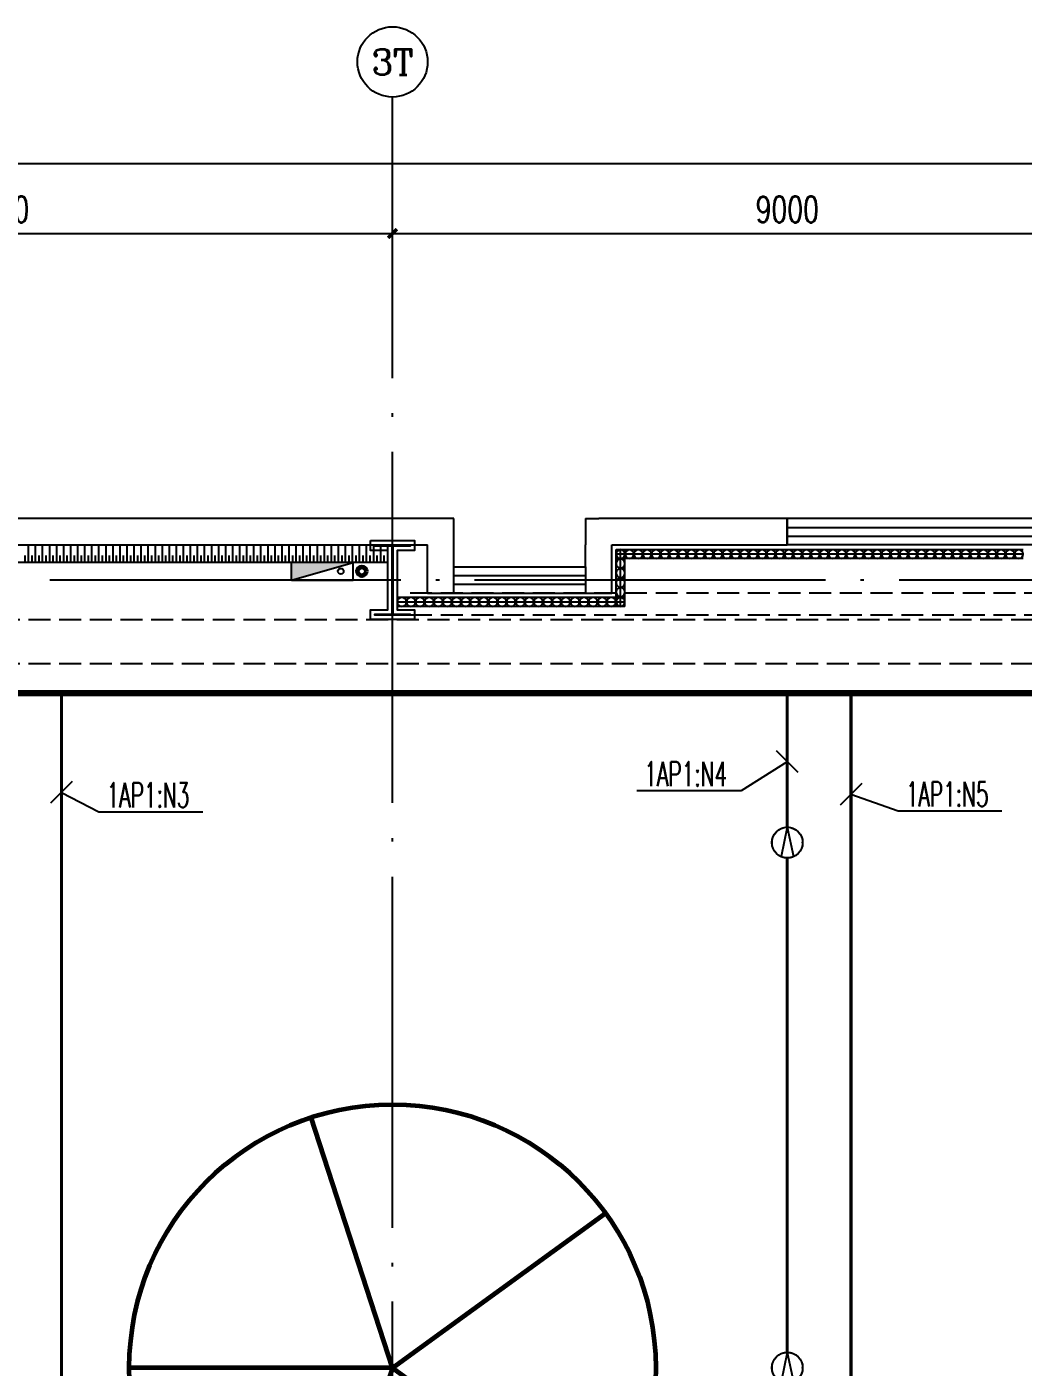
# Model space of a CAD drawing. Extents: x -1396510 to 1250330, y -1892470 to 1623980.
# Drawn here: x 44757 to 56115, y -1297043 to -1281770 of the extents above; entities that cross this region are included whole.
import ezdxf
from ezdxf.enums import TextEntityAlignment as Align

# ---------------------------------------------------------------- set-up
doc = ezdxf.new("R2010")
doc.units = 0
doc.header["$LTSCALE"] = 1000
doc.header["$MEASUREMENT"] = 0
doc.linetypes.add('DASH', pattern=[0.35, 0.25, -0.1])
doc.linetypes.add('DOTE', pattern=[2.42, 2, -0.2, 0.02, -0.2])
doc.layers.get('Defpoints').update_dxf_attribs({"color": 210})
for name, color, linetype in [('99平面图例外参$0$A-HATCH-2', 251, 'Continuous'), ('A-AXIS-D', 1, 'Continuous'), ('A-AXIS-DOTE', 14, 'DOTE'), ('A-HATCH-2', 251, 'Continuous'), ('A-HRAIL', 173, 'Continuous'), ('A-LIN-V', 9, 'Continuous'), ('A-SFCE', 30, 'Continuous'), ('A-WINDOW', 140, 'Continuous'), ('AS-COLN', 6, 'Continuous'), ('AS-WALL', 40, 'Continuous'), ('DIM-照明', 3, 'Continuous'), ('EQUIP-照明', 3, 'Continuous'), ('SB_ZF消火栓', 10, 'Continuous'), ('SB_ZF消火栓M', 10, 'Continuous'), ('WIRE-照明', 1, 'Continuous'), ('建-窗', 4, 'Continuous')]:
    doc.layers.add(name, color=color, linetype=linetype)
doc.layers.add('A-云线2', color=3, linetype='Continuous', plot=False)
doc.layers.add('LG-ZF消防', color=1, linetype='Continuous', lineweight=60)
doc.styles.add('_TCH_AXIS', font='COMPLEX', dxfattribs={"bigfont": 'GBCBIG'})
doc.styles.add('_TCH_DIM_T3', font='SIMPLEX', dxfattribs={"width": 0.705882, "bigfont": 'GBCBIG'})
doc.styles.add('_TEL_DIM', font='SIMPLEX', dxfattribs={"width": 0.8, "height": 3.5, "bigfont": 'HZTXT'})
doc.dimstyles.new('_TCH_ARCH&&100', dxfattribs={"dimtxt": 297.5, "dimasz": 100, "dimexe": 100, "dimexo": 100, "dimgap": 126.25, "dimtad": 1, "dimdec": 0, "dimzin": 0, "dimdsep": 46, "dimtxsty": '_TCH_DIM_T3', "dimblk": 'ARCHTICK', "dimcen": 0.09, "dimclrt": 7, "dimazin": 2, "dimtfac": 1, "dimtdec": 0, "dimtix": 1, "dimtmove": 2, "dimatfit": 3, "dimfxl": 0, "dimtolj": 1, "dimtzin": 0, "dimarcsym": 0})

# ---------------------------------------------------------------- blocks, each defined once
blk = doc.blocks.new('4324324')
at = {"layer": 'A-HATCH-2', "color": 8, "linetype": 'DASH'}
for p, q in [((-294754, 620270), (-135554, 620270)), ((-294754, 619770), (-135554, 619770))]:
    blk.add_line(p, q, dxfattribs=at)
blk = doc.blocks.new('w4324324')
at = {"layer": 'A-HATCH-2', "color": 0, "lineweight": 60}
for q in [(-1694760, 686605), (-1697614, 684532), (-1691907, 684532), (-1696524, 681178), (-1692997, 681178)]:
    blk.add_line((-1694760, 683605), q, dxfattribs=at)
blk.add_circle((-1694760, 683605), 3000, dxfattribs=at)
blk = doc.blocks.new('342343')
at = {"layer": 'A-LIN-V', "color": 8}
blk.add_blockref('w4324324', (1084560, 81556), dxfattribs=at)
blk = doc.blocks.new('w42343243')
at = {"layer": 'A-HATCH-2', "color": 8}
blk.add_lwpolyline([(-165104, 621070), (-164604, 621070), (-164604, 620958), (-164800, 620958), (-164800, 620282), (-164604, 620282), (-164604, 620170), (-165104, 620170), (-165104, 620282), (-164908, 620282), (-164908, 620958), (-165104, 620958)], close=True, dxfattribs=at)
at = {"layer": 'AS-COLN', "color": 3}
blk.add_lwpolyline([(-165054, 621020), (-164654, 621020), (-164654, 621008), (-164850, 621008), (-164850, 620232), (-164654, 620232), (-164654, 620220), (-165054, 620220), (-165054, 620232), (-164858, 620232), (-164858, 621008), (-165054, 621008)], close=True, dxfattribs=at)
blk = doc.blocks.new('42343')
at = {"layer": 'A-WINDOW'}
blk.add_blockref('w42343243', (-117000, 100), dxfattribs=at)
blk = doc.blocks.new('A$C5D961328')
at = {"layer": 'SB_ZF消火栓'}
blk.add_hatch(color=256, dxfattribs=at).paths.add_polyline_path([(0, 40), (700, 40), (700, 240)])
for p, q in [((700, 240), (0, 240)), ((0, 240), (0, 40)), ((700, 240), (0, 40)), ((700, 240), (700, 40)), ((0, 40), (700, 40))]:
    blk.add_line(p, q, dxfattribs=at)
at = {"layer": 'SB_ZF消火栓', "color": 1}
blk.add_circle((140, 140), 32.5, dxfattribs=at)
blk = doc.blocks.new('we42342343234')
at = {"layer": 'LG-ZF消防'}
blk.add_circle((-282204, 620820), 50, dxfattribs=at)
at = {"layer": 'SB_ZF消火栓M', "rotation": 180}
blk.add_blockref('A$C5D961328', (-282304, 620960), dxfattribs=at)
blk = doc.blocks.new('_ArchTick')
at = {"color": 0, "linetype": 'ByBlock', "const_width": 0.4}
blk.add_lwpolyline([(-0.5, -0.5), (0.5, 0.5)], dxfattribs=at)
blk = doc.blocks.new('*D5836')
at = {"layer": 'A-AXIS-D', "color": 0, "lineweight": -2, "transparency": 16777216}
for p, q in [((22000, 3190), (22000, 4048)), ((31000, 3190), (31000, 4048)), ((22000, 3948), (31000, 3948))]:
    blk.add_line(p, q, dxfattribs=at)
at = {"layer": 'Defpoints', "color": 0, "transparency": 16777216}
for p in [(31000, 3948), (22000, 3090), (31000, 3090)]:
    blk.add_point(p, dxfattribs=at)
at = {"layer": 'A-AXIS-D', "color": 0, "lineweight": -2, "transparency": 16777216, "xscale": 100, "yscale": 100, "zscale": 100, "rotation": 180}
blk.add_blockref('_ArchTick', (22000, 3948), dxfattribs=at)
at = {"layer": 'A-AXIS-D', "color": 0, "lineweight": -2, "transparency": 16777216, "xscale": 100, "yscale": 100, "zscale": 100}
blk.add_blockref('_ArchTick', (31000, 3948), dxfattribs=at)
at = {"layer": 'A-AXIS-D', "color": 7, "transparency": 16777216, "insert": (26500, 4223), "char_height": 297.5, "attachment_point": 5, "style": '_TCH_DIM_T3'}
blk.add_mtext('\\A1;9000', dxfattribs=at)
blk = doc.blocks.new('*D5837')
at = {"layer": 'A-AXIS-D', "color": 0, "lineweight": -2, "transparency": 16777216}
for p, q in [((31000, 3190), (31000, 4048)), ((40000, 3190), (40000, 4048)), ((31000, 3948), (40000, 3948))]:
    blk.add_line(p, q, dxfattribs=at)
at = {"layer": 'Defpoints', "color": 0, "transparency": 16777216}
for p in [(40000, 3948), (31000, 3090), (40000, 3090)]:
    blk.add_point(p, dxfattribs=at)
at = {"layer": 'A-AXIS-D', "color": 0, "lineweight": -2, "transparency": 16777216, "xscale": 100, "yscale": 100, "zscale": 100, "rotation": 180}
blk.add_blockref('_ArchTick', (31000, 3948), dxfattribs=at)
at = {"layer": 'A-AXIS-D', "color": 0, "lineweight": -2, "transparency": 16777216, "xscale": 100, "yscale": 100, "zscale": 100}
blk.add_blockref('_ArchTick', (40000, 3948), dxfattribs=at)
at = {"layer": 'A-AXIS-D', "color": 7, "transparency": 16777216, "insert": (35500, 4223), "char_height": 297.5, "attachment_point": 5, "style": '_TCH_DIM_T3'}
blk.add_mtext('\\A1;9000', dxfattribs=at)
blk = doc.blocks.new('*D5855')
at = {"layer": 'A-AXIS-D', "color": 0, "lineweight": -2, "transparency": 16777216}
for p, q in [((-900, 3290), (-900, 4848)), ((-900, 4748), (184800, 4748)), ((184800, 3290), (184800, 4848))]:
    blk.add_line(p, q, dxfattribs=at)
at = {"layer": 'Defpoints', "color": 0, "transparency": 16777216}
for p in [(184800, 4748), (-900, 3190), (184800, 3190)]:
    blk.add_point(p, dxfattribs=at)
at = {"layer": 'A-AXIS-D', "color": 0, "lineweight": -2, "transparency": 16777216, "xscale": 100, "yscale": 100, "zscale": 100, "rotation": 180}
blk.add_blockref('_ArchTick', (-900, 4748), dxfattribs=at)
at = {"layer": 'A-AXIS-D', "color": 0, "lineweight": -2, "transparency": 16777216, "xscale": 100, "yscale": 100, "zscale": 100}
blk.add_blockref('_ArchTick', (184800, 4748), dxfattribs=at)
at = {"layer": 'A-AXIS-D', "color": 7, "transparency": 16777216, "insert": (91950, 5023), "char_height": 297.5, "attachment_point": 5, "style": '_TCH_DIM_T3'}
blk.add_mtext('\\A1;185700', dxfattribs=at)
blk = doc.blocks.new('WINDOW2DLIB$DYNSTYLE$00000005')
at = {"color": 0}
for points in [[(-0.5, 0.5), (-0.5, -0.5)], [(-0.5, 0.5), (0.5, 0.5)], [(0.5, -0.5), (0.5, 0.5)], [(0.5, 0.1667), (-0.5, 0.1667)], [(0.5, -0.1667), (-0.5, -0.1667)], [(-0.5, -0.5), (0.5, -0.5)]]:
    blk.add_lwpolyline(points, dxfattribs=at)
blk = doc.blocks.new('99平面图例外参$0$$LinePat$填挖边坡')
at = {"color": 0}
for p, q in [((0, 0), (0, -1500)), ((300, 0), (300, -600))]:
    blk.add_line(p, q, dxfattribs=at)
at = {"layer": 'Defpoints', "color": 0}
blk.add_point((600, 0), dxfattribs=at)
blk = doc.blocks.new('99平面图例外参$0$$LinePat$圆环')
for points in [[(0, 150), (300, 150)], [(0, 0), (300, 0)], [(0, -150), (300, -150)]]:
    blk.add_lwpolyline(points)
at = {"color": 0}
blk.add_circle((150, 0), 150, dxfattribs=at)
blk = doc.blocks.new('$equip$00002832')
for q in [(-0.203, -0.457), (0.203, -0.457)]:
    blk.add_line((0, 0.5), q)
at = {"const_width": 0.0571}
blk.add_lwpolyline([(0.5, 0, 1), (-0.5, 0, 1), (0.5, 0, -0.625089)], format="xyb", dxfattribs=at)
blk.add_circle((0, 0), 0.5)
for p in [(0, 0.5), (-0.5, 0), (0.5, 0), (0, -0.5)]:
    blk.add_point(p)
at = {"color": 7, "style": '_TEL_DIM', "flags": 1}
for tag in ['A', 'REMARK']:
    blk.add_attdef(tag, text='', height=0.00002, dxfattribs=at).set_placement((0, 0), align=Align.MIDDLE_CENTER)
blk = doc.blocks.new('世赫3#厂房一层0821')
at = {"layer": 'A-AXIS-D'}
blk.add_circle((31000, 5904), 400, dxfattribs=at)
at = {"layer": 'A-AXIS-DOTE', "color": 8, "ltscale": 2}
for p, q in [((31000, -79980), (31000, 5500)), ((190814.2, 0), (-5155.8, 0))]:
    blk.add_line(p, q, dxfattribs=at)
at = {"layer": 'A-LIN-V'}
blk.add_line((30946, 200.1), (18100, 200.1), dxfattribs=at)
at = {"layer": 'A-SFCE', "color": 2, "linetype": 'DASH'}
for p, q in [((39850, -149.9), (31150, -149.9)), ((39850, -399.9), (31150, -399.9))]:
    blk.add_line(p, q, dxfattribs=at)
at = {"layer": 'AS-WALL'}
for p, q in [((31700, 700.1), (17750, 700.1)), ((31700, 150), (31700, 700.1)), ((33200, 700), (33350, 700)), ((33200, 700), (33200, 400)), ((35500, 700.1), (33350, 700.1)), ((35500, 400.1), (35500, 700.1)), ((17750, 400.1), (31400, 400.1)), ((31400, -150), (31400, 400.1)), ((33200, 400), (33200, 400)), ((33200, 150), (33200, 400)), ((33500, 400.1), (35500, 400.1)), ((33500, -150), (33500, 400.1)), ((31700, -150), (31700, 150)), ((33200, 150), (33200, -150)), ((31400, -150), (31700, -150)), ((33200, -150), (33500, -150))]:
    blk.add_line(p, q, dxfattribs=at)
at = {"layer": '99平面图例外参$0$A-HATCH-2', "color": 203, "xscale": 0.1338124999985388, "yscale": 0.1333333333333333, "zscale": 0.1333333333333333, "rotation": 179.9999999990436}
for p in [(26851.3, 200.1), (26931.6, 200.1), (27011.9, 200.1), (27092.2, 200.1), (27172.5, 200.1), (27252.8, 200.1), (27333.1, 200.1), (27413.4, 200.1), (27493.6, 200.1), (27573.9, 200.1), (27654.2, 200.1), (27734.5, 200.1), (27814.8, 200.1), (27895.1, 200.1), (27975.4, 200.1), (28055.7, 200.1), (28135.9, 200.1), (28216.2, 200.1), (28296.5, 200.1), (28376.8, 200.1), (28457.1, 200.1), (28537.4, 200.1), (28617.7, 200.1), (28698, 200.1), (28778.2, 200.1), (28858.5, 200.1), (28938.8, 200.1), (29019.1, 200.1), (29099.4, 200.1), (29179.7, 200.1), (29260, 200.1), (29340.3, 200.1), (29420.5, 200.1), (29500.8, 200.1), (29581.1, 200.1), (29661.4, 200.1), (29741.7, 200.1), (29822, 200.1), (29902.3, 200.1), (29982.6, 200.1), (30062.8, 200.1), (30143.1, 200.1), (30223.4, 200.1), (30303.7, 200.1), (30384, 200.1), (30464.3, 200.1), (30544.6, 200.1), (30624.9, 200.1), (30705.1, 200.1), (30785.4, 200.1), (30865.7, 200.1), (30946, 200.1)]:
    blk.add_blockref('99平面图例外参$0$$LinePat$填挖边坡', p, dxfattribs=at)
at = {"layer": 'A-HRAIL', "yscale": 0.3333333333111111, "zscale": 0.3333333333111111}
for p, xscale, rotation in [((33600, 241.6), -0.3611111226889233, 270), ((33650.8, 293.9), -0.3361633151507422, 359.9999999997964), ((33751.7, 293.9), -0.3361633151507422, 359.9999999997964), ((33852.5, 293.9), -0.3361633151507422, 359.9999999997964), ((33953.4, 293.9), -0.3361633151507422, 359.9999999997964), ((34054.2, 293.9), -0.3361633151507422, 359.9999999997964), ((34155.1, 293.9), -0.3361633151507422, 359.9999999997964), ((34255.9, 293.9), -0.3361633151507422, 359.9999999997964), ((34356.8, 293.9), -0.3361633151507422, 359.9999999997964), ((34457.6, 293.9), -0.3361633151507422, 359.9999999997964), ((34558.5, 293.9), -0.3361633151507422, 359.9999999997964), ((34659.3, 293.9), -0.3361633151507422, 359.9999999997964), ((34760.2, 293.9), -0.3361633151507422, 359.9999999997964), ((34861, 293.9), -0.3361633151507422, 359.9999999997964), ((34961.9, 293.9), -0.3361633151507422, 359.9999999997964), ((35062.7, 293.9), -0.3361633151507422, 359.9999999997964), ((35163.6, 293.9), -0.3361633151507422, 359.9999999997964), ((35264.4, 293.9), -0.3361633151507422, 359.9999999997964), ((35365.3, 293.9), -0.3361633151507422, 359.9999999997964), ((35466.1, 293.9), -0.3361633151507422, 359.9999999997964), ((35567, 293.9), -0.3361633151507422, 359.9999999997964), ((35667.8, 293.9), -0.3361633151507422, 359.9999999997964), ((35768.7, 293.9), -0.3361633151507422, 359.9999999997964), ((35869.5, 293.9), -0.3361633151507422, 359.9999999997964), ((35970.4, 293.9), -0.3361633151507422, 359.9999999997964), ((36071.2, 293.9), -0.3361633151507422, 359.9999999997964), ((36172.1, 293.9), -0.3361633151507422, 359.9999999997964), ((36272.9, 293.9), -0.3361633151507422, 359.9999999997964), ((36373.8, 293.9), -0.3361633151507422, 359.9999999997964), ((36474.6, 293.9), -0.3361633151507422, 359.9999999997964), ((36575.5, 293.9), -0.3361633151507422, 359.9999999997964), ((36676.3, 293.9), -0.3361633151507422, 359.9999999997964), ((36777.2, 293.9), -0.3361633151507422, 359.9999999997964), ((36878, 293.9), -0.3361633151507422, 359.9999999997964), ((36978.9, 293.9), -0.3361633151507422, 359.9999999997964), ((37079.7, 293.9), -0.3361633151507422, 359.9999999997964), ((37180.6, 293.9), -0.3361633151507422, 359.9999999997964), ((37281.4, 293.9), -0.3361633151507422, 359.9999999997964), ((37382.3, 293.9), -0.3361633151507422, 359.9999999997964), ((37483.1, 293.9), -0.3361633151507422, 359.9999999997964), ((37584, 293.9), -0.3361633151507422, 359.9999999997964), ((37684.8, 293.9), -0.3361633151507422, 359.9999999997964), ((37785.7, 293.9), -0.3361633151507422, 359.9999999997964), ((37886.5, 293.9), -0.3361633151507422, 359.9999999997964), ((37987.4, 293.9), -0.3361633151507422, 359.9999999997964), ((38088.2, 293.9), -0.3361633151507422, 359.9999999997964), ((38189.1, 293.9), -0.3361633151507422, 359.9999999997964), ((33600, 133.3), -0.3611111226889233, 270), ((33600, 24.9), -0.3611111226889233, 270), ((33600, -83.4), -0.3611111226889233, 270), ((33600, -191.7), -0.3611111226889233, 270), ((33600, -300.1), -0.3611111226889233, 270)]:
    blk.add_blockref('99平面图例外参$0$$LinePat$圆环', p, dxfattribs=dict(at, xscale=xscale, rotation=rotation))
at = {"layer": 'A-HRAIL', "xscale": -0.3461333288160676, "yscale": 0.3333333333111111, "zscale": 0.3333333333111111}
for p in [(31157.8, -250.1), (31261.7, -250.1), (31365.5, -250.1), (31469.4, -250.1), (31573.2, -250.1), (31677, -250.1), (31780.9, -250.1), (31884.7, -250.1), (31988.6, -250.1), (32092.4, -250.1), (32196.2, -250.1), (32300.1, -250.1), (32403.9, -250.1), (32507.8, -250.1), (32611.6, -250.1), (32715.4, -250.1), (32819.3, -250.1), (32923.1, -250.1), (33027, -250.1), (33130.8, -250.1), (33234.6, -250.1), (33338.5, -250.1), (33442.3, -250.1), (33546.2, -250.1), (33650, -250.1)]:
    blk.add_blockref('99平面图例外参$0$$LinePat$圆环', p, dxfattribs=at)
at = {"layer": 'A-LIN-V', "color": 8, "rotation": 90}
blk.add_blockref('342343', (796160.7, 601225), dxfattribs=at)
at = {"layer": 'A-WINDOW'}
for name in ['42343', '4324324']:
    blk.add_blockref(name, (312854.2, -620720), dxfattribs=at)
at = {"layer": 'SB_ZF消火栓'}
blk.add_blockref('we42342343234', (312854.2, -620720), dxfattribs=at)
at = {"layer": '建-窗', "yscale": 300, "zscale": 300}
for p, xscale, rotation in [((42100, 550.1), 13200, 180.0000000003004), ((32450, 0), -1500, 179.9999999999555)]:
    blk.add_blockref('WINDOW2DLIB$DYNSTYLE$00000005', p, dxfattribs=dict(at, xscale=xscale, rotation=rotation))
at = {"layer": 'A-AXIS-D', "color": 7, "style": '_TCH_AXIS'}
blk.add_text('3T', height=294.28, dxfattribs=at).set_placement((30761.8, 5756.8), (31238.2, 5756.8), align=Align.FIT)
at = {"layer": 'A-AXIS-D'}
for base, p1, p2, picture, middle in [((184800, 4747.8), (-900, 3189.8), (184800, 3189.8), '*D5855', (91950, 5022.8)), ((31000, 3947.8), (22000, 3089.8), (31000, 3089.8), '*D5836', (26500, 4222.8)), ((40000, 3947.8), (31000, 3089.8), (40000, 3089.8), '*D5837', (35500, 4222.8))]:
    dim = blk.add_linear_dim(base=base, p1=p1, p2=p2, angle=0, dimstyle='_TCH_ARCH&&100', dxfattribs=at)
    dim.commit()
    dim.dimension.update_dxf_attribs({"geometry": picture, "text_midpoint": middle, "dimtype": 161})

msp = doc.modelspace()

# ---------------------------------------------------------------- linework, layer by layer
at = {"layer": 'DIM-照明'}
for p, q in [((53549.6, -1290267.7), (53302.1, -1290020.2)), ((45275.6, -1290370.2), (45028.1, -1290617.7)), ((54275.6, -1290390.2), (54028.1, -1290637.7))]:
    msp.add_line(p, q, dxfattribs=at)
for points in [[(53425.8, -1290144), (52900, -1290474)], [(45151.9, -1290494), (45580, -1290714)], [(52900, -1290474), (51709, -1290474)], [(54151.9, -1290514), (54690, -1290704)], [(54690, -1290704), (55873, -1290704)], [(45580, -1290714), (46763, -1290714)]]:
    msp.add_lwpolyline(points, dxfattribs=at)
at = {"layer": 'WIRE-照明', "linetype": 'Continuous'}
for points, const_width in [([(44425.8, -1289363.4), (78880, -1289363.4)], 70), ([(45151.9, -1308865.6), (45151.9, -1289363.4)], 35), ([(53425.8, -1290890.6), (53425.8, -1289363.4)], 35), ([(54151.9, -1308865.6), (54151.9, -1289363.4)], 35), ([(53425.8, -1296874), (53425.8, -1291240.6)], 35)]:
    msp.add_lwpolyline(points, dxfattribs=dict(at, const_width=const_width))

# ---------------------------------------------------------------- block references
at = {"layer": 'A-云线2'}
msp.add_blockref('世赫3#厂房一层0821', (17925.8, -1288074), dxfattribs=at)
at = {"layer": 'EQUIP-照明', "xscale": 350, "yscale": 350, "zscale": 350}
for p in [(53425.8, -1291065.6), (53425.8, -1297049)]:
    msp.add_blockref('$equip$00002832', p, dxfattribs=at)

# ---------------------------------------------------------------- texts
at = {"layer": 'DIM-照明', "color": 7, "style": '_TEL_DIM', "width": 0.6}
for s, p in [('1AP1:N4', (51796.5, -1290424)), ('1AP1:N3', (45667.5, -1290664)), ('1AP1:N5', (54777.5, -1290654))]:
    msp.add_text(s, height=280, dxfattribs=at).set_placement(p)

doc.saveas('drawing.dxf')
